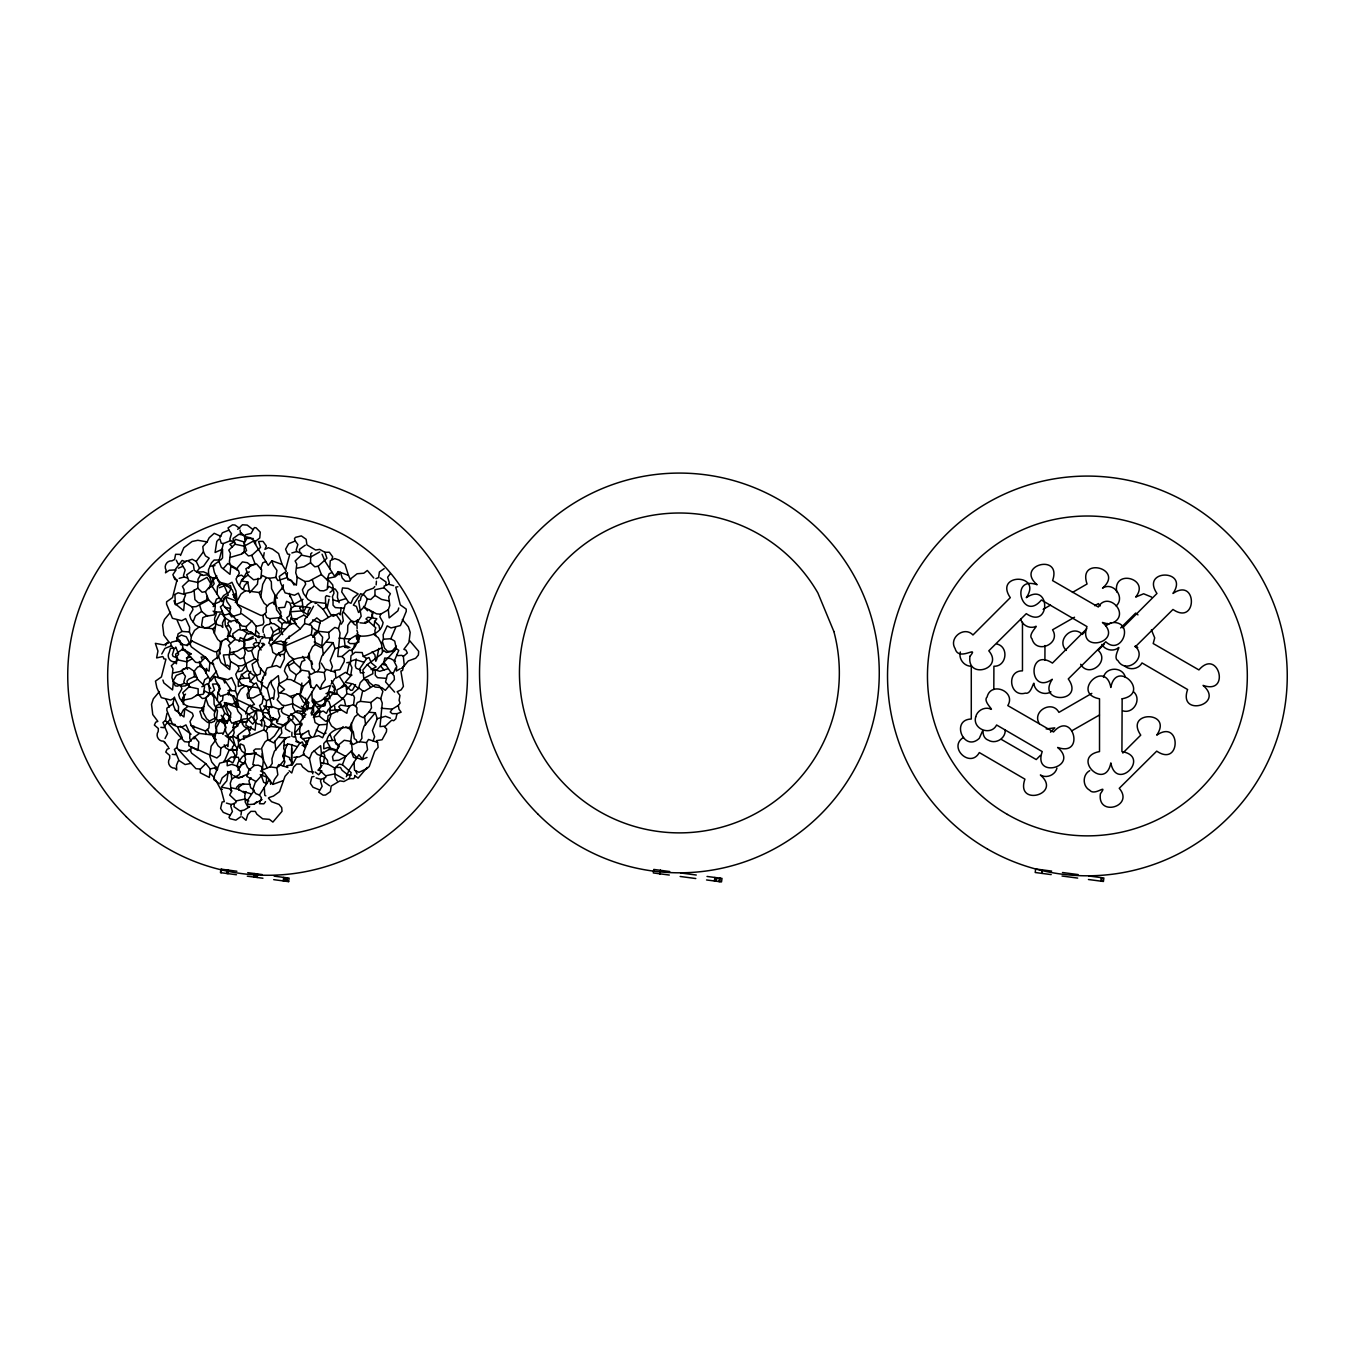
<?xml version="1.0" encoding="UTF-8"?>
<svg xmlns="http://www.w3.org/2000/svg" width="1355" height="1355" viewBox="0 0 1355 1355"><rect width="100%" height="100%" fill="white"/><g stroke="black" fill="none" stroke-linecap="round" stroke-linejoin="round"><path stroke-width="1.5" d="M993.808 689.458L993.909 666.237C1006.63 666.796 1009.272 646.741 996.823 643.998M1044.908 660.308L1044.976 645.522M291.782 744.488L291.613 764.999L286.752 765.761L287.836 767.489L278.808 764.593L276.776 767.794L277.843 774.772L274.286 779.718L272.812 784.41L269.12 779.819L259.432 795.046L261.447 797.79L259.466 803.718L263.903 803.82L265.495 801.635M291.85 736.29L291.901 732.191M219.781 783.884L222.203 777.872L230.909 770.826L231.739 778.99L230.282 783.258L231.332 791.879L229.689 795.046L235.973 800.957L235.956 802.634L231.383 804.497L226.387 803.075M255.943 781.496L246.813 776.449L248.88 770.063L254.503 765.406L258.195 765.185L261.515 766.574L262.921 774.078L255.214 782.597L252.724 789.813L255.909 793.691L259.432 795.046M283.466 705.735L283.432 707.412L278.859 709.292L271.779 706.395L267.257 688.662L269.679 682.649L278.385 675.603L279.215 683.767L277.758 688.035L278.808 696.656L277.165 699.824L282.026 705.057L285.312 705.65L292.595 703.753L301.809 708.902L316.596 684.597L320.288 689.187L330.501 685.478L326.995 696.402L320.949 700.84L316.748 702.246L312.277 700.129L311.752 692.219M294.289 681.243L296.355 674.841L301.979 670.183L308.991 671.352L310.058 680.108L303.418 686.291L300.2 694.59L308.923 702.568L306.941 708.496L301.64 711.443L297.66 710.782L288.954 715.965L283.229 713.475L281.45 711.46L281.823 708.326M312.768 773.773L309.499 758.766L311.921 752.736L320.627 745.69L321.457 753.871L320 758.123L321.05 766.744L319.407 769.928L325.691 775.822L325.674 777.516L321.101 779.379L316.105 777.956M336.531 751.331L338.598 744.945L344.221 740.27L351.233 741.456L352.3 750.196L345.661 756.378L342.442 764.694L351.165 772.655L349.184 778.6L343.882 781.53L339.902 780.87L331.196 786.052L330.383 791.659L325.59 795.012L323.117 795.165L318.713 792.184L322.134 786.374L320.457 780.954L321.101 779.379M398.793 607.972L397.862 610.868L389.156 617.914L388.326 609.75L389.783 605.482L388.733 596.861L390.375 593.693L384.092 587.782L384.109 586.105L388.682 584.242L393.678 585.665M301.877 683.022L299.912 695.708L303.215 701.839L306.01 704.126L308.381 702.669M188.955 742.117L188.87 745.758L197.949 750.467L198.812 741.981L194.409 736.629L188.955 742.117L184.534 741.659L165.462 720.504L166.987 713.187M205.503 657.294L200.066 662.798L199.964 666.44L209.043 671.148L209.906 662.646L205.503 657.294L191.343 646.86L189.463 642.964L186.397 645.234L180.266 643.947M205.808 763.627L200.354 769.115L200.269 772.757L209.347 777.465L210.211 768.979L205.808 763.627L191.648 753.177L189.768 749.298L186.702 751.551L178.538 749.857L176.861 747.503L178.386 740.186L182.281 737.781L177.488 726.687L172.712 724.637L166.868 710.443L166.902 708.14L172.83 703.906L174.49 697.08M251.844 620.996L246.39 626.501L246.305 630.143L255.384 634.851L256.247 626.349L251.844 620.996L241.851 613.832M246.102 721.809L246.017 725.45L255.096 730.159L255.96 721.673L251.556 716.321L246.102 721.809L241.681 721.351M294.543 733.529L295.407 725.027L291.003 719.691L285.549 725.179L285.448 728.821L289.987 731.649M285.024 641.66L286.074 649.773L284.144 654.313L276.708 654.804L272.812 652.382L271.288 645.065L272.965 642.727L281.129 641.017L284.194 643.286L286.074 639.391L300.234 628.94L304.638 623.605L304.79 619.116L308.991 614.526L313.53 606.176M346.88 693.692L346.016 685.19L336.938 689.915L337.022 693.54L342.476 699.045L346.88 693.692L353.503 695.318L354.485 697.673L353.519 704.685L356.975 707.683L356.738 712.595L359.854 716.05L363.394 717.744L368.865 712.239L371.507 707.954L370.914 702.483L377.096 697.503L380.687 698.774L382.262 703.059L379.993 726.653L385.582 726.009L391.798 720.132L393.678 720.741L395.829 718.794L396.981 713.679L401.131 712.188L398.997 709.258L398.336 705.43L400.064 703.11L399.098 700.264L399.962 695.454L397.167 691.694L401.131 689.847L403.417 686.375L400.894 671.098L402.571 670.454L403.367 666.897L408.262 660.952L415.68 658.259L418.373 655.024L418.678 651.332L409.566 640.559M162.905 680.024L163.836 682.92L172.559 689.966L173.389 681.802L171.933 677.534L172.983 668.93L171.34 665.745L177.624 659.834L186.753 661.816L192.291 658.733M183.332 704.532L184.382 695.911L182.739 692.744L189.023 686.833L198.169 688.814L198.118 694.488L202.386 698.553L205.774 697.977L214.497 690.017L212.515 684.072L216.952 683.987L220.34 688.645L217.85 692.456L217.325 700.349M235.059 544.219L235.042 542.542L230.469 540.662L223.389 543.558L218.866 561.292L221.288 567.305L229.994 574.351L230.824 566.187L229.368 561.918L230.418 553.297L228.775 550.13L235.059 544.219L244.188 546.184L253.419 541.052L268.205 565.357L271.898 560.767L282.111 564.476L286.362 571.387M221.847 641.593L218.578 656.599L221 662.612L229.706 669.658L230.536 661.494L229.08 657.226L230.13 648.605L228.487 645.437L234.771 639.526L243.917 641.508L253.131 636.376M303.435 612.883L302.351 601.942L298.337 593.151L294.492 595.252L285.109 592.88L280.671 582.989L279.299 576.4L285.228 572.149L287.65 578.179L296.355 585.225L297.185 577.061L295.729 572.792L296.779 564.171L295.136 561.004L301.437 555.093L310.566 557.057L319.78 551.925M258.161 578.246L257.399 584.208L249.676 592.711L247.796 581.989L241.986 581.092L246.153 573.097L249.337 571.895M289.174 638.324L289.259 636.054M196.153 695.386L203.165 694.217L204.978 691.118L208.822 693.167L208.331 695.555L206.214 697.131L203.809 706.48L201.641 708.123L187.955 706.395L183.45 709.732L180.249 715.813L178.318 711.256L178.555 706.683L174.541 697.91L170.679 700.01L161.296 697.639L156.858 687.747L155.486 681.142L161.431 676.907L165.937 659.174L163.786 658.801L163.362 657.124M190.293 644.59L191.343 636.477L189.412 631.938L189.649 627.365L185.635 618.574L181.773 620.675L172.407 618.303L166.563 604.127L166.597 601.823L172.525 597.589L177.048 579.855L174.88 579.466L172.864 574.655L176.048 569.981M276.793 606.532L272.762 602.314L269.222 603.991L266.105 607.463L266.342 612.375L262.887 615.373L260.77 615.356L237.413 604.33L235.99 591.068L231.976 582.277L228.114 584.378L218.731 582.006L214.293 572.115L212.921 565.526L218.866 561.292M249.896 715.118L237.396 705.87L236.346 703.601L237.396 695.505L235.465 690.948L235.702 686.375L231.688 677.602L227.826 679.685L218.46 677.331L212.616 663.137L212.65 660.834L218.578 656.599M276.776 654.516L283.314 650.552L283.517 641.643M284.652 650.163L284.652 644.828L286.904 642.372M284.177 757.987L285.295 752.042L283.703 748.587L284.364 740.152L286.616 737.679L289.919 736.781M391.409 672.656L394.119 675.891L394.407 679.6L385.311 690.356L381.805 687.612L375.081 687.07L369.221 682.446L367.713 679.634L363.259 679.6L360.227 682.734L358.431 688.543L353.13 683.97L345.169 682.378L350.64 676.01L351.944 667.609L350.352 664.153L351.013 655.701L355.061 652.28L362.208 652.551L363.106 656.091L366.646 658.479L368.967 657.514L371.355 662.883L376.165 666.88L371.118 669.641M264.936 725.416L268.121 727.398L271.728 724.519L269.425 714M203.809 706.48L203.318 712.645L206.621 718.794L209.415 721.063L215.326 717.93L216.444 719.607L217.511 710.765L214.124 704.244L213.887 697.418L211.566 693.946L208.822 693.167M230.452 642.829L226.437 638.612L220.509 641.745L217.715 639.458L214.412 633.327L216.377 620.641L219.917 613.849L225.489 614.865L229.52 613.68L231.553 616.881L240.58 613.967L241.156 608.954L237.769 605.177L232.264 589.848L226.217 585.411L222.017 584.005L217.545 586.122L217.02 594.032M222.982 720.945L225.286 724.417L225.54 731.243L228.91 737.764L227.86 746.605L226.742 744.928L220.814 748.062L218.02 745.792L214.717 739.644L216.681 726.974L220.221 720.166L225.794 721.199L229.825 719.996L231.857 723.197L240.885 720.301L241.444 715.271L238.074 711.494L232.569 696.165L227.792 692.541M266.85 605.448L264.056 603.161L260.753 597.03L262.718 584.344L266.257 577.552L262.413 575.502L260.6 578.602L253.588 579.771L247.965 575.096L245.899 568.71L255.028 563.663L256.586 563.985L261.667 569.845L260.99 577.145M271.288 680.379L271.288 683.936L274.659 690.457L273.608 699.299L272.49 697.622L266.562 700.755L263.768 698.486L260.465 692.337L262.379 683.648M341.104 607.785L340.257 614.848L339.14 613.171L333.228 616.322L330.417 614.035L327.131 607.904L329.028 599.215M255.045 753.143L252.826 764.576L254.503 765.219M266.139 783.969L266.749 776.296L264.462 772.807L260.499 770.978M323.422 763.813L324.726 755.413L323.134 751.957M376.148 584.937L376.436 581.227M378.841 648.384L376.639 659.817M326.403 604.262L325.928 607.125L323.151 609.344L317.781 604.703M176.556 641.169L178.081 633.869L181.977 631.447L189.412 631.938M246.39 626.501L241.969 626.027L222.898 604.872L224.422 597.572L228.301 595.15L223.524 584.056M223.033 695.725L222.61 700.196L220.103 702.161L224.71 713.17L230.875 717.235M183.518 599.638L184.483 602.484L183.653 610.648L174.947 603.602L174.016 600.688M287.379 722.638L281.196 727.618L281.806 733.072L273.693 742.862L267.765 739.728L267.274 732.801L263.818 729.803L238.345 740.846L238.599 744.979L241.817 751.077L246.305 754.413L256.18 752.719M388.326 609.75L380.687 614.171L379.823 616.779L383.109 622.521C381.314 633.513 369.678 636.731 360.057 636.071L357.906 634.428L358.889 642.101L354.739 643.574L353.587 648.689L351.436 650.654L349.573 650.044L341.968 656.498L337.768 656.565L340.037 632.971L338.445 628.686L334.854 627.416L328.672 632.395L329.282 637.866L321.169 647.639L315.241 644.506L314.75 637.578L311.294 634.58L285.82 645.624M1005.207 730.108C1005.63 738.475 995.637 744.505 988.439 740.237C978.683 736.68 986.796 721.69 979.275 738.34C963.947 752.77 950.228 719.64 971.281 719.031L971.281 666.237C964.116 666.355 958.358 658.886 960.339 651.992M165.479 645.742L166.834 642.88L168.952 642.05L163.887 635.258L162.617 625.062L164.463 619.455L170.493 612.24M228.402 695.03L230.045 688.272L224.676 680.108L214.463 676.399L210.77 680.972L199.304 661.477M287.48 572.657L286.921 577.67L277.894 580.584L275.861 577.382L276.928 570.387L273.371 565.458L271.898 560.767M227.555 640.271L228.605 631.43L225.235 624.926L224.981 618.083L222.677 614.611M234.347 803.549L233.975 806.682L239.869 810.883L244.137 810.087L249.727 806.75L247.846 806.835L245.272 802.194L244.764 795.758L245.865 791.523M273.879 603.974L274.946 595.133L271.576 588.612L271.322 581.786L269.001 578.314L266.257 577.552M292.815 719.505L293.171 716.507L290.766 713.763M324.861 697.063L325.759 699.993L328.926 701.45L330.535 706.226L329.722 710.494L330.789 715.66L329.214 719.945L325.607 721.216L319.441 716.236L320.034 710.765L313.039 702.669L313.462 699.129M324.065 778.414L323.693 781.547L329.57 785.748M385.718 585.191L386.09 582.057L380.196 577.874M300.2 694.59L296.813 694.014L292.545 698.079L292.748 706.988L295.339 711.612L297.202 711.527M342.442 764.694L339.055 764.118L334.787 768.166L334.99 777.076L337.192 780.802M367.341 598.927L364.851 606.159L358.533 612.494L356.382 606.396L353.367 605.109L360.633 593.693L364.156 595.065L367.341 598.927L370.728 599.503L374.996 595.438L374.945 589.764L384.092 587.782M240.987 815.117L241.478 811.171M288.954 715.965L288.141 721.571L283.347 724.925L277.453 723.451L276.488 722.096L279.892 716.287L278.232 710.867L278.859 709.292M221.153 872.739L221.61 869.233M226.979 873.501L227.437 869.995M227.2 873.535L227.657 870.029M228.114 873.653L228.589 870.147M253.792 877.024L254.249 873.518M255.57 877.261L256.027 873.755M257.145 877.481L257.602 873.975M283.212 880.902L283.669 877.396M284.719 881.106L285.177 877.6M286.074 881.275L286.532 877.769M286.989 881.411L287.463 877.888M288.632 881.614L289.14 878.125L274.15 876.143M659.834 873.806L660.292 870.283M660.054 873.823L660.529 870.317M714.407 880.987L714.864 877.464M716.575 877.701L716.202 881.224L716.795 877.735M718.929 881.58L719.403 878.074M719.861 881.698L720.318 878.192M1041.707 873.365L1042.181 869.842M1041.944 873.382L1042.402 869.876M1100.819 881.14L1101.276 877.634M1101.734 881.258L1101.971 877.718M263.818 729.803L264.767 722.808L263.785 720.454L261.617 719.793M311.294 634.58L312.26 627.585L311.26 625.231L304.638 623.605M305.519 698.096L306.416 707.158L307.924 708.259L312.057 707.988L312.683 709.241M356.246 658.937L355.298 665.932L356.28 668.303L360.701 670.014M367.307 664.577L372.761 670.064L372.845 673.706L363.767 678.415L362.903 669.929L367.307 664.577L381.466 654.126L382.517 651.857L381.466 643.76L378.248 637.68L373.76 634.343M207.163 596.403L206.587 599.977L200.337 602.992L198.287 602.704L194.951 599.655L194.019 590.102M229.52 613.68L230.587 606.684L227.03 601.755L225.557 597.064L221.864 601.654L212.193 586.41L214.192 583.683L212.21 577.755L206.909 574.808L202.928 575.469L194.222 570.286L193.409 564.679L188.616 561.326M229.825 719.996L230.892 713.018L227.335 708.072L225.862 703.38L222.169 707.971L212.481 692.744M205.926 673.367L206.756 668.337M263.361 557.735L264.208 552.705M329.739 568.609L330.264 560.699M250.929 726.416L250.268 730.243L244.171 726.534L242.172 723.672L244.086 722.012L247.304 721.995M262.396 769.674L263.395 759.562L261.667 757.225L262.328 753.414M308.076 706.107L307.416 709.918L301.318 706.226M374.082 625.485L374.725 621.674L376.859 618.727L367.882 617.253L365.969 618.93L375.792 627.822L374.844 630.651L375.691 635.461M357.144 628.568L356.822 622.91M266.003 731.175L267.629 727.635L270.627 726.483L273.049 717.574M313.479 635.969L315.105 632.412L318.103 631.278L320.407 620.742L316.799 617.88L309.092 624.587M355.721 706.057L357.347 702.517L360.345 701.365L362.649 690.847L359.041 687.967L351.335 694.675M305.976 708.462L305.502 711.053L302.046 714.051L296.677 712.442M228.131 772.35L226.827 780.768L221.356 787.12L229.317 788.729L231.976 791.015M238.497 671.69L241.952 670.861L245.916 664.966L243.714 657.565L245.306 653.279L244.239 648.096L245.052 643.828L243.443 639.069L240.275 637.612L239.005 641.593M229.469 750.043L232.586 748.57L232.416 747.045L234.821 744.302L232.62 736.9L234.195 732.598L233.128 727.432L233.941 723.163M240.428 765.152L244.019 763.898L245.611 759.596L244.527 754.43L245.34 750.162L243.748 745.385L240.563 743.929L239.293 747.926M290.563 611.799L291.376 607.531L289.784 602.772L286.599 601.315L284.702 607.294L278.232 607.819L280.892 612.087L280.282 617.558L286.464 622.538L290.055 621.268L291.63 616.982L290.563 611.799L301.606 610.919L307.704 614.611L308.364 610.8L310.498 607.853L301.521 606.379L299.607 608.056L301.606 610.919M356.941 622.673L357.483 619.828M190.598 750.907L191.394 746.961L216.868 757.987L220.323 754.989L220.814 748.062M234.076 758.529L234.855 754.718L232.213 750.433L237.057 750.043M193.071 621.962L195.391 615.915L201.624 611.41L199.558 605.008M181.977 701.297L182.739 697.605L185.533 694.133M193.375 728.296L193.85 726.026M239.412 585.665L241.732 579.618L247.965 575.096M239.124 680.989L241.444 674.926L247.677 670.42L245.611 664.035M265.478 675.247L265.97 672.859M305.773 596.539L308.093 590.492L314.343 585.97L312.26 579.584M314.343 585.97L319.949 590.645L323.659 590.865L326.962 589.476L328.774 586.376L332.636 588.426L332.127 590.814L330.01 592.372M264.056 634.089L265.207 637.934L269.814 637.9L270.441 639.154M306.874 740.508L306.111 743.912L303.96 745.877L302.08 745.267M395.626 668.032L393.238 673.401L390.918 672.436L383.939 662.036L384.735 658.022L390.342 658.513L395.389 661.274M165.039 738.526L167.563 733.478L162.956 722.469L165.462 720.504M350.369 743.827L351.944 732.361L349.658 728.871L345.694 727.025M212.193 586.41L208.653 587.782L205.469 591.644L208.687 599.96L215.326 606.142L214.259 614.899L207.247 616.068L201.624 611.41M214.954 719.776L214.564 721.216L211.245 722.605L207.552 722.384L201.929 717.727L199.863 711.341L203.436 709.647M285.786 569.134L289.75 554.432L287.582 554.043L285.566 549.232L288.717 543.677L295.271 541.001L297.88 544.541L296.203 549.961L296.83 551.536L301.42 553.416L301.437 555.093M222.051 610.8L221.424 612.054L216.817 612.02L215.648 615.848C212.718 620.014 215.936 625.841 220.848 625.553L222.796 627.45L222.474 622.894L224.998 617.846L231.163 621.911M261.21 709.478L260.583 710.731L255.976 710.698L254.808 714.542C251.878 718.692 255.096 724.519 260.008 724.231L261.955 726.128L261.634 721.571L264.157 716.524L270.322 720.589L276.166 719.403L277.843 721.199M288.412 621.674L287.785 622.927L283.669 622.656L282.162 623.774L281.112 631.769L282.738 634.648M287.514 743.861L282.721 755.684M326.64 642.135L333.093 642.66L335.007 648.639L330.197 660.478L332.398 666.643L330.806 670.827M368.865 712.239L375.335 712.764L377.232 718.726L372.439 730.565L374.624 736.73L373.032 740.914M245.712 713.983L247.525 708.157L250.556 705.023M352.334 653.364L352.3 649.011L355.095 646.741L360.057 636.071M218.341 783.021L213.853 779.65L213.819 777.347L219.662 763.17L229.029 760.799L232.891 762.882L236.905 754.108L236.668 749.535L238.599 744.979M267.257 688.662L261.329 684.427L261.295 682.124L267.138 667.947L276.505 665.576L280.366 667.659L284.381 658.886L284.144 654.313M320.288 689.187L321.762 684.495L325.319 679.566L324.252 672.571L326.284 669.37L335.312 672.266L335.888 677.297M309.499 758.766L303.554 754.532L303.537 752.211L309.363 738.035L318.747 735.663L322.609 737.764L326.623 728.99L328.046 715.711L340.715 709.444M397.93 586.749L395.762 587.121L400.284 604.855L406.212 609.089L406.246 611.393L400.403 625.587L391.036 627.941L387.174 625.858L383.16 634.631L383.397 639.204L381.466 643.76M346.321 776.737L349.15 769.928L358.838 754.701L362.53 759.274L364.004 754.6L367.561 749.654L366.494 742.659L368.526 739.457L377.554 742.371L378.113 747.384L374.742 751.178L369.238 766.507L367.002 768.522L358.99 772.333L354.519 770.216L353.994 762.306M224.032 723.18L227.267 722.909L229.164 716.93L224.354 705.108M325.759 699.993L323.862 705.972L317.392 706.497M243.324 589.154L244.476 585.614L247.796 581.989M262.43 679.668L263.361 676.823M208.958 588.764L210.787 583.158L216.834 575.943M279.215 683.767L286.854 679.346L287.717 676.738L284.431 671.013C286.227 660.021 297.863 656.785 307.483 657.446L311.057 661.613L312.04 668.455L314.157 670.014L314.648 672.402L310.803 674.451L309.38 672.791M321.457 753.871L329.079 749.434L329.959 746.842L326.674 741.1C328.452 730.108 340.105 726.89 349.726 727.55L353.282 731.717L354.282 738.543L356.399 740.101L356.89 742.506L353.045 744.539L351.623 742.896M236.566 622.69L237.667 619.608M281.806 589.476L283.449 584.852M231.383 804.497L230.757 806.09L232.416 811.51L228.995 817.319L229.977 818.674L235.872 820.131L240.665 816.794M260.397 639.983L260.312 641.423M307.483 657.446L312.446 646.792L315.241 644.506M349.726 727.55L354.688 716.88L357.483 714.61M220.509 641.745L220.018 648.672L216.563 651.67L214.446 651.653L191.089 640.627M209.415 721.063L208.907 727.991L205.452 730.989L190.716 725.45M266.562 700.755L266.071 707.683L262.616 710.681L260.482 710.664L237.142 699.637M283.314 766.032L284.923 761.849L282.839 756.056L284.55 755.26L289.733 757.716L289.564 759.24L291.969 761.984L291.613 764.999L291.613 748.231M263.581 696.25L262.057 703.567L259.55 705.532L264.157 716.524M193.985 738.949L194.866 736.73L199.354 733.394L213.057 735.121L215.208 733.478M388.682 584.242L389.308 582.65L387.649 577.23L390.24 573.707M288.395 772.519L285.024 776.296L279.52 791.625L273.473 796.062L269.272 797.468M1056.951 768.149C1055.223 775.094 1046.517 778.702 1040.369 775.009C1062.913 794.369 1015.064 807.19 1024.922 779.159L979.309 752.567C970.282 768.946 947.535 747.079 963.557 737.408M1103.495 677.398C1105.9 666.524 1122.956 666.524 1125.361 677.398M285.414 629.228L279.553 628.043L273.388 632.107L268.781 643.1L271.288 645.065M338.445 628.686L340.647 621.284L336.684 615.39L333.228 614.56L322.1 621.166L320.407 620.742M380.687 698.774L382.889 691.372L378.926 685.478L375.471 684.648L364.326 691.253L362.649 690.847M224.439 761.104L229.232 750.009L225.337 747.604L224.236 744.776M271.915 665.898L276.708 654.804M314.157 735.985L318.933 724.891L326.386 724.4M383.397 639.204L390.833 638.73L395.626 627.636M218.612 585.631L220.035 582.328L216.648 577.653L212.21 577.755M255.689 544.32L255.316 541.475L259.77 537.969L260.262 532.142L256.044 527.773L254.384 527.603L251.065 533.463L245.543 534.734L244.476 536.072L245.153 540.967M341.325 687.087L344.39 684.173L350.725 690.339L352.503 690.135L355.535 684.563M331.162 684.004L334.753 678.567M227.521 737.51L233.653 736.239L236.719 738.492L238.599 734.613L247.762 727.754M180.52 555.482L183.874 547.691L192.071 541.492L197.847 540.289L207.112 541.898L209.161 537.799L214.192 533.311L220.831 536.326M257.586 660.952L254.012 657.903L251.522 650.671L254.706 646.809L258.229 645.437L259.313 643.134M343.289 611.783L342.222 613.967L343.289 620.946L341.257 624.147M237.345 570.336L237.43 567.66L242.426 561.902L247.372 562.715L250.319 565.086L255.147 564.493M164.616 726.432L163.989 727.686L160.855 727.33M176.014 753.431L175.388 754.684L172.254 754.329M221.763 706.124L221.136 707.378L216.529 707.327L215.377 711.172C212.447 715.338 215.648 721.148 220.56 720.877L222.508 722.757L222.186 718.201L224.71 713.17M382.517 651.857L383.346 650.248L386.412 652.5L394.576 650.807L396.253 648.452L394.728 641.135L390.833 638.73M373.252 612.291L371.185 618.676L365.562 623.334L359.99 622.809M235.38 593.727L233.636 597.098L237.142 600.282L235.262 602.602M248.659 568.287L250.319 565.086M292.375 764.881L296.711 756.886M178.199 760.968L176.438 765.507L176.76 770.08L174.812 768.183C169.9 768.454 166.699 762.645 169.629 758.478L169.765 755.514L165.767 752.059L167.122 749.196L169.256 748.383M300.099 671.657L300.81 668.523L294.171 662.341L292.341 658.666M258.653 688.306L256.264 682.954L253.944 683.902L246.983 694.319L247.762 698.316L253.368 697.825L261.769 693.218M237.819 770.25L242.85 763.221L245.17 762.272L247.559 767.624L250.76 770.301M251.031 777.719L248.897 780.751L250.709 787.848L254.249 790.219L247.288 800.636L248.067 804.65L253.673 804.159L262.074 799.552M293.036 753.329L299.997 742.913L302.317 741.964L304.706 747.316M366.646 658.479L359.685 668.879L360.464 672.893L364.207 672.571M343.137 726.619L334.092 736.815L335.888 743.895L339.428 746.283L332.466 756.7L333.245 760.714L338.869 760.206L345.593 756.53M191.343 636.477L194.561 630.397L199.049 627.06L212.752 628.788L214.903 627.145M255.028 563.663L251.81 555.347L260.533 547.386L258.551 541.441L262.972 541.356L266.376 546.031L264.936 549.334L268.358 547.708L272.558 549.114L278.605 553.551L282.111 564.476M237.684 600.18L240.902 594.1L245.391 590.763L259.093 592.491L261.244 590.848M237.396 695.505L240.614 689.424L245.103 686.07L258.805 687.815L260.465 692.337M327.351 588.019L328.029 580.719L321.389 574.537L318.171 566.221L326.894 558.26L324.912 552.315L319.628 549.385L315.63 550.045L306.924 544.862L306.128 539.256L301.335 535.903L295.441 537.376L294.458 538.731L295.271 541.001M304.045 611.054L307.263 604.974L311.769 601.637L325.454 603.365L327.131 607.904M240.885 720.301L239.801 722.029L241.664 722.334M214.276 605.228L216.427 599.113L219.442 597.843M260.617 568.931L262.768 562.816L265.783 561.546M203.555 692.778L204.571 686.714L203.182 684.546L204.656 679.702L208.348 677.161M326.978 579.805L329.146 573.69L332.161 572.42M299.777 667.609L301.928 661.494L304.943 660.224L302.521 656.413M311.413 714.983L313.699 711.494L313.242 705.735M314.648 672.402L317.409 671.64L319.712 668.167L319.424 663.527L321.829 656.125L333.093 642.66M261.905 768.014L263.327 769.674L269.933 766.845L272.236 763.373L271.949 758.749L274.354 751.331L285.617 737.882L279.164 737.357M356.89 742.506L359.634 741.727L361.954 738.255L361.666 733.631L364.055 726.212L375.335 712.764M358.431 640.729L356.755 639.154L356.094 635.343L349.996 639.035L347.998 641.897L349.912 643.574L354.739 643.574M398.336 705.43L392.239 709.139L390.24 712.002L392.154 713.662L396.981 713.679M250.726 671.403L248.592 674.434L250.404 681.514L253.944 683.902M318.933 724.891L315.054 722.486L313.53 715.169L332.602 694.014L337.022 693.54M355.213 776.5L353.604 778.685L349.184 778.6M1050.515 732.174L1054.766 727.838L1046.179 728.956M212.024 583.446L208.568 574.046L203.419 571.81L196.543 572.081L199.524 568.135L196.221 561.444L203.436 551.756L202.81 546.59L207.112 541.898M1116.164 605.939C1125.582 597.335 1113.251 581.278 1102.513 588.138C1125.073 568.778 1077.208 555.957 1087.066 583.988L1072.432 592.44M1107.56 623.419L1105.765 625.773L1110.829 622.843M350.471 579.754L348.489 575.35L338.259 571.641L334.583 576.231L324.895 560.987L322.05 554.178M367.205 767.404L358.093 778.16L354.587 775.416M374.793 586.546L373.438 588.155L366.019 590.848L361.124 596.81L360.328 600.35L358.652 600.993L361.175 616.271L358.889 619.76L354.925 621.606L352.368 622.013L343.323 611.816L345.135 604.737L348.675 602.348L350.996 603.297L353.384 597.945L358.194 593.947L348.1 588.426L342.493 587.935L341.714 591.932L348.675 602.348M159.399 691.575L153.352 698.79L151.523 704.397L152.776 714.593L157.858 721.385L155.723 722.198L154.368 725.061L158.349 728.516L158.213 731.48C155.283 735.646 158.501 741.473 163.413 741.185L165.361 743.082M164.768 725.789L170.798 718.573M283.195 586.817L277.165 594.032L275.319 599.638L276.589 609.835L281.671 616.627L279.536 617.457L278.182 620.319L282.162 623.774M216.546 671.267L210.516 678.482L208.67 684.089L209.94 694.285M249.947 681.853L255.993 674.638L253.453 670.793L252.081 664.204L258.026 659.97M214.649 613.459L216.072 611.799M235.194 704.617L237.938 701.433M278.503 766.811L283.991 760.46M322.05 765.406L317.951 770.182L321.931 770.978M321.237 771.791L318.645 774.789L315.139 772.045M161.77 653.991L164.92 648.418L171.475 645.759L174.067 649.282L172.39 654.702L173.034 656.294L177.607 658.157L177.624 659.834M223.406 568.439L227.911 563.46L236.837 568.829M218.883 539.171L216.817 541.441L215.072 552.501L222.559 549.131L222.542 557.955L220.73 560.005L214.124 560.038L211.465 562.867L208.484 569.744L208.568 574.046M347.032 689.204L351.233 684.614M272.965 642.727L290.36 623.927L294.797 623.452L300.234 628.94M226.861 736.443L242.884 719.132L247.304 718.675L252.758 724.163L257.162 718.811L256.298 710.325L247.22 715.034L247.304 718.675M394.576 650.807L377.181 669.607L372.761 670.064M262.751 718.624L265.004 716.253M302.639 710.071L303.723 708.953M236.414 787.492L239.462 784.359L243.917 784.393M334.024 769.505L336.057 767.404L340.495 767.455L342.019 770.25L347.879 774.891L351.233 775.145M312.768 637.375L318.205 631.87L322.625 637.223L321.745 645.725L314.191 641.948M1086.778 628.754L1052.428 663.103C1027.429 646.504 1028.462 695.793 1052.276 679.262C1035.982 704.126 1085.524 703.143 1068.265 678.94L1105.765 641.762C1121.076 656.21 1134.796 623.08 1113.759 622.453L1108.102 623.961L1102.445 622.453C1124.989 641.813 1077.14 654.634 1086.998 626.586L1041.385 599.994C1022.229 623.046 1008.831 574.927 1037.134 584.733C1014.573 565.374 1062.439 552.552 1052.581 580.601L1098.312 607.006C1107.645 590.797 1129.968 613.121 1113.759 622.453M1085.287 631.43L1082.306 634.428C1072.415 623.757 1055.647 640.525 1066.317 650.417M1122.634 627.805L1156.967 593.473C1140.199 568.931 1189.741 568.931 1172.973 593.473C1197.515 576.688 1197.515 626.23 1172.973 609.462L1135.49 646.64C1147.668 657.819 1126.174 674.993 1117.96 660.647C1111.879 657.632 1122.634 643.422 1117.299 648.588C1112.082 651.653 1104.833 649.723 1101.852 644.455M1122.821 753.058L1140.741 735.138C1123.956 710.596 1173.498 710.596 1156.73 735.138C1181.272 718.353 1181.272 767.895 1156.73 751.127L1119.247 788.305C1134.796 806.445 1096.957 817.404 1100.412 793.742C1108.339 782.597 1095.026 796.588 1089.742 790.253C1082.374 786.29 1082.374 774.62 1089.742 770.656M254.334 804.108L256.603 801.855M1104.139 644.319L1098.143 650.265C1110.321 661.443 1088.844 678.618 1080.629 664.272M1120.636 627.958L1135.642 613.087L1137.98 614.882M213.158 606.583L215.293 605.753L213.684 603.432M271.186 622.504L269.255 624.401C265.19 624.232 261.718 628.313 263.293 632.395M187.075 645.742L192.308 640.644M237.684 529.314L242.46 524.775L247.237 525.113L252.826 529.449M357.754 640.356L358.618 639.543L357.043 633.615M243.985 775.568L242.257 777.194L236.668 777.651M262.023 647.097L264.157 644.15L262.921 643.202M202.471 574.706L200.608 574.639L198.016 579.263L197.813 588.172L191.292 592.135L183.924 593.693L184.077 589.594L182.434 586.427L188.735 580.516L197.864 582.481L207.078 577.349L211.6 584.987M253.25 538.511L246.932 538.341L244.357 542.965L244.154 551.875L241.851 554.009L230.265 557.396M175.998 657.26L175.625 654.126L181.502 649.926L185.787 650.705L191.377 654.042L189.497 653.957L186.922 658.598L186.719 667.49L180.181 671.453L172.83 673.012M311.955 552.772L310.735 553.839L310.532 562.748L303.994 566.695L296.626 568.27M250.844 631.769L252.962 633.818L246.644 633.649L244.069 638.29L243.866 647.182L237.345 651.145L229.977 652.704M198.118 694.488L191.597 698.452L184.229 700.01M302.097 724.637L294.645 733.445L296.457 740.541L299.997 742.913M270.153 645.793L274.218 642.897L283.347 644.878M384.193 568.609L379.4 571.946L378.587 577.569L375.928 578.653M401.571 668.354L404.264 665.525L403.35 656.464L401.859 655.363L397.726 655.634L397.1 654.38M208.687 599.96L196.221 606.6L192.122 606.904L184.483 602.484M321.389 574.537L308.94 581.176L304.824 581.481L297.185 577.061M203.182 684.546L197.593 679.295L185.127 685.918L181.011 686.223L173.389 681.802M254.74 658.987L242.274 665.61L238.158 665.915L230.536 661.494M294.171 662.341L288.632 665.695M267.765 739.728L264.97 742.015L261.667 748.146L263.632 760.816L267.172 767.624M396.422 646.166L391.985 651.281L387.53 651.315L384.498 648.181L382.686 642.372M313.361 717.456L317.798 712.34L320.762 712.324M222.898 604.872L220.391 606.854L224.998 617.846M176.861 747.503L174.355 749.467L178.962 760.477L185.127 764.542L190.987 763.339M231.739 778.99L239.378 774.569L240.242 771.96L236.956 766.219L238.09 762.509L242.545 756.496L246.305 754.413M1040.369 755.413L1036.236 759.562L1001.481 739.491M241.63 553.534L246.559 550.723L243.714 541.831L235.448 539.324L233.517 542.339L229.893 544.253L232.416 547.047M245.136 539.121L247.66 537.224L250.285 537.749L255.316 541.475M342.476 699.045L328.317 709.478L326.436 713.374L323.354 711.104L315.207 712.815M390.918 672.436L387.361 674.824L385.565 681.904L394.61 692.1M261.481 638.866L264.191 637.053M216.715 732.276L218.206 733.377L222.339 733.106L222.965 734.359L225.912 727.313L223.389 722.283L223.711 717.727L221.763 719.624C216.851 719.336 213.65 725.145 216.58 729.312L216.715 732.276L212.718 735.731L214.073 738.594L216.207 739.407L211.143 746.199L209.873 756.395L211.719 762.001L217.749 769.217M403.35 656.464L407.347 653.008L405.992 650.146L403.858 649.333L408.922 642.541L410.192 632.345L408.346 626.738L402.316 619.523M201.082 665.745L197.559 667.117L194.375 670.979L197.593 679.295M336.023 678.178L345.457 672.368L350.742 675.654L351.978 675.078M302.114 606.515L294.679 606.024L290.8 608.446L289.276 615.746L286.769 617.728L289.902 625.197M219.747 704.16L216.732 705.447L214.581 711.544L208.263 705.21L205.774 697.977M1043.164 609.344L1050.481 605.109M1091.825 693.37L1058.916 712.374C1052.124 699.519 1031.578 711.375 1039.319 723.689M1074.549 617.219L1052.547 629.787C1061.405 643.744 1036.219 654.77 1031.985 638.781C1026.904 634.309 1040.962 623.351 1034.475 626.975C1028.631 628.585 1022.144 624.841 1020.62 618.981M1094.705 605.685L1098.38 603.585L1100.175 605.939M1071.941 730.735L1099.447 715.017M219.29 587.782L225.709 585.225L228.131 586.275L230.452 585.512L231.146 588.273L229.3 592.016L223.507 595.641L219.544 601.823L213.006 604.635M201.844 686.765L207.383 683.682L210.719 688.476M248.998 773.468L238.802 778.024L233.687 775.636M304.469 754.091L299.421 756.852L293.815 757.343M235.77 621.403L237.023 620.726M190.682 657.023L186.363 658.039M381.72 647.893L363.259 656.531M192.613 570.591L186.719 574.791L188.735 580.516M305.315 545.167L299.421 549.368L299.794 552.501M199.524 568.135L203.606 566.051L209.195 558.175L205.452 555.889L203.436 551.756M348.15 706.277L353.519 704.685M186.143 561.173L181.756 564.154L185.161 569.964L183.501 575.384L184.128 576.959L187.092 577.924M179.148 578.382L184.128 576.959M291.85 552.959L296.83 551.536M280.282 617.558L269.713 618.676L266.715 617.541L265.089 613.984M233.771 652.195L232.823 654.38L223.372 654.973L225.675 665.508L227.369 665.085L229.52 666.796M263.598 645.149L264.648 644.641M237.481 707.191L238.582 706.683L238.361 703.923L234.025 695.911L230.265 695.335M280.045 692.778L284.55 689.441L278.554 684.343M334.075 690.254L335.176 689.729L334.956 686.968L331.484 680.566M319.441 716.236L313.937 717.1M269.103 740.575L274.472 735.917L279.435 728.329L273.405 724.112L271.728 724.519M216.834 767.353L210.211 768.979M326.064 733.089L323.997 734.088L316.291 730.023M237.311 576.4L241.461 575.13L244.069 577.095M335.007 648.639L343.289 646.216L348.201 648.113M377.232 718.726L385.514 716.304L390.443 718.218M1050.938 691.863C1044.874 695.691 1036.084 692.253 1034.221 685.325C1033.967 677.263 1031.866 695.166 1025.396 693.116C1009.526 697.757 1005.935 670.488 1022.466 670.861L1022.466 622.301M230.469 540.662L229.842 539.087L231.502 533.667L228.91 530.127L222.356 532.803L219.883 537.579M178.352 568.219L182.569 566.441M225.811 626.637L228.622 625.451L231.214 628.974L229.554 634.394L230.181 635.986L234.754 637.849L234.771 639.526M184.432 683.293L183.806 681.701L185.466 676.28L182.874 672.758L176.319 675.417L173.169 680.972L175.185 685.799L177.353 686.172L184.432 683.293L189.006 685.156L189.023 686.833M303.774 615.102L294.696 619.811L294.797 623.452M272.812 784.41L283.026 780.683M362.53 759.274L367.019 757.479M169.629 642.49L163.582 644.895L155.351 643.337L157.942 651.027L156.621 657.92L162.566 656.565M253.47 638.12L248.558 640.034L243.443 639.069M243.714 657.565L240.123 658.835L233.941 653.855M232.62 736.9L229.012 738.153L225.167 735.579M215.665 622.741L208.975 627.196L204.47 627.975L201.573 625.485L202.81 617.66L207.84 615.441M209.974 566.305L214.92 565.628M303.046 599.3L294.882 603.737L291.477 603.094M229.469 693.303L220.459 696.216L218.426 692.998L219.493 686.02L215.936 681.074L214.463 676.399M351.013 661.037L355.484 659.614L363.563 662.121M284.364 745.487L288.835 744.064L296.897 746.571M345.593 598.707L337.514 601.213L333.042 599.791L332.382 596.674L333.974 593.219L332.669 584.818L327.199 578.449L335.142 576.857L340.444 572.267L342.256 578.094L345.288 581.227L349.742 581.176L351.25 578.382L357.11 573.758L363.818 573.216L367.324 570.472L373.794 577.992M290.038 696.419L298.1 693.912M387.818 668.794L379.739 671.301L375.267 669.878L375.284 675.213L377.537 677.686L386.463 678.364M325.996 693.574L330.027 692.32L334.499 693.743L334.499 688.408L332.246 685.935M260.414 720.691L262.582 720.047L263.564 717.676L262.616 710.681M302.013 723.401L295.407 725.027M236.668 749.535L230.858 750.196M228.758 761.053L223.677 761.307M295.17 734.207L300.946 734.02M244.239 648.096L255.265 647.216L253.266 644.353L255.18 642.677L260.008 642.66M233.128 727.432L236.82 726.602M329.722 710.494L340.766 709.597L346.863 713.289L347.524 709.478L349.658 706.531L340.664 705.074L338.767 706.734L340.766 709.597M244.527 754.43L255.57 753.532L261.667 757.225M224.896 639.255L226.319 638.967M400.25 668.743L396.354 671.013L396.676 666.457L394.153 661.426L398.76 650.417L396.253 648.452M248.812 538.409L243.222 535.09L238.937 534.293L233.06 538.494L233.433 541.627M248.524 633.734L242.935 630.397L238.666 629.618L232.772 633.801L233.145 636.935M197.186 677.703L194.527 676.619L188.802 679.109L187.024 681.108L187.397 684.258M271.779 706.395L269.611 706.785L268.07 713.187L270.746 717.151L277.301 719.81M314.004 776.483L311.853 776.872L310.312 783.275L312.988 787.238L319.543 789.914M318.103 631.278L328.672 632.395M346.778 662.714L349.438 662.256L347.134 672.774M360.345 701.365L370.914 702.483M270.627 726.483L281.196 727.618M251.81 555.347L248.422 555.94L244.154 551.875M318.171 566.221L314.783 566.813L310.532 562.748M205.469 591.644L202.081 592.237L197.813 588.172M251.522 650.671L248.134 651.247L243.866 647.182M364.817 622.267L367.984 621.793M227.301 636.393L230.181 635.986M315.038 603.398L316.816 603.178M228.03 690.474L235.465 690.948M317.409 671.64L324.252 672.571M359.634 741.727L366.494 742.659M269.933 766.845L276.776 767.794M179.538 563.849L178.132 563.934L176.302 560.225M325.691 775.822L334.821 773.857L344.051 778.99M235.973 800.957L245.12 798.976L248.795 801.025M344.238 608.276L335.295 607.582L333.042 605.126L333.042 599.791M324.912 552.315L329.35 552.23L332.737 556.905L331.314 560.208L334.736 558.582L338.936 559.988L344.983 564.408L348.489 575.35M262.701 636.664L258.263 636.765L254.723 634.801M275.861 577.382L269.001 578.314M260.312 748.993L255.485 749.01L253.571 750.67L255.57 753.532M243.036 629.685L247.237 629.753M332.72 692.134L328.52 692.066L329.926 698.875M306.941 708.496L311.379 708.597L314.767 703.923L313.344 700.62M249.506 677.974L240.563 678.669L238.311 681.125L238.311 686.46L242.782 685.037L250.861 687.544M256.247 626.349L262.87 624.723L263.852 622.368L262.887 615.373M209.906 662.646L212.108 662.731M293.002 736.883L295.542 736.985M334.99 740.355L326.064 741.049L323.811 743.505L323.794 748.841L328.266 747.418L336.345 749.925M249.794 784.308L242.647 784.02L238.615 787.458L238.768 790.185M271.644 623.571L274.117 623.723L278.91 627.06L279.723 632.666L273.981 635.156L272.203 637.172L272.592 640.305L269.611 639.34M177.488 726.687L182.078 726.991L185.94 724.908L189.954 733.682L189.717 738.255L191.004 741.287M380.687 614.171L376.588 613.866L364.122 607.243M286.854 679.346L290.952 679.651L303.418 686.291M329.079 749.434L333.195 749.755L345.661 756.378M262.379 712.493L269.086 713.035M313.462 771.927L308.432 771.52L302.572 766.879L301.064 764.085L296.61 764.051L293.578 767.184L291.765 772.994L289.123 770.707M200.066 662.798L195.628 662.324L182.383 648.029M281.129 724.722L285.549 725.179M200.354 769.115L195.933 768.658L178.538 749.857M386.446 665.322L382.127 664.289M233.619 723.435L237.938 724.451M222.389 789.389L220.611 789.186L215.564 779.904M1122.821 710.85C1133.424 714.204 1141.96 699.434 1133.745 691.914M1051.649 871.096L1035.66 868.995L1035.203 872.501L1051.192 874.602M1062.489 872.518L1078.14 874.585M1088.895 876.008L1103.885 877.972L1103.427 881.478L1088.438 879.514M1062.032 876.024L1077.682 878.091M669.777 871.536L653.788 869.436L653.313 872.942L669.302 875.042M680.616 872.959L696.267 875.025M707.022 876.448L722.012 878.413L721.504 881.919L706.548 879.954M680.159 876.465L695.793 878.531M236.905 871.248L220.916 869.131L220.459 872.637L236.447 874.754M247.745 872.671L262.26 874.585M247.288 876.177L262.938 878.243M273.693 879.649L288.683 881.631M349.996 639.035L338.97 638.154M392.239 709.139L381.195 708.242M287.7 579.703L291.461 580.296L294.069 585.089M214.937 734.766L209.263 733.157L207.654 729.617M223.389 543.558L221.221 543.169L219.917 538.934M182.078 649.147L185.212 649.706M297.05 619.387L290.935 618.1L296.474 624.096M224.574 607.226L230.689 608.514M271.881 707.615L263.717 705.921L269.255 711.9M167.139 722.859L175.286 724.552M388.885 600.959L381.517 599.401L374.996 595.438M278.656 692.557L286.024 694.116L292.545 698.079M320.898 762.645L328.249 764.22L334.787 768.166M231.18 787.78L238.548 789.338L245.069 793.302M180.046 554.398L175.591 554.297L174.592 559.48L171.966 560.835C166.885 560.377 163.464 566.068 166.157 570.184L165.496 572.826L169.273 570.252L174.914 569.93L182.129 560.445L185.093 561.614L192.19 559.276L196.221 561.444M332.636 588.426L335.379 589.188L337.683 592.66L337.395 597.301L339.123 602.67M329.892 596.674L326.436 595.675L325.454 596.962L325.573 602.806M232.654 594.726L235.753 595.641M175.218 710.342L178.318 711.256M239.75 766.879L231.671 764.372L227.2 765.795L227.217 760.46L231.248 757.022L238.395 757.31L239.293 760.849L242.85 763.221M243.087 791.371L251.149 793.878M235.77 600.773L225.557 597.064M236.075 707.107L225.862 703.38M210.923 663.34L213.717 664.272M300.725 743.336L295.796 741.439M362.344 759.799L356.788 757.784L351.894 751.822M260.194 774.721L267.596 777.414L270.306 780.632L270.61 784.342M1134.796 646.487L1137.743 647.673L1135.388 645.878M312.582 619.913L320.322 623.046M229.825 815.033L223.27 812.373L220.594 808.41L222.135 801.991L224.303 801.618L220.899 788.813M262.684 682.734L257.89 680.684L255.993 674.638M349.929 647.555L346.372 645.878L345.254 647.555L344.204 638.713L347.574 632.192L347.829 625.366L350.132 621.894L352.893 621.115L353.384 623.503L355.501 625.078M265.851 795.842L264.801 795.334L264.276 787.441M374.471 621.217L378.977 625.553L379.739 629.245M303.791 615.204L307.314 617.084M326.403 698.655L327.656 699.332M314.394 702.347L319.441 705.108L325.048 705.599L325.827 701.585L323.896 698.198M311.769 601.637L308.008 599.554L303.537 593.524L302.402 589.815L305.688 584.09L304.824 581.481M245.391 590.763L241.63 588.68L237.176 582.65L236.041 578.941L239.327 573.216L238.446 570.607L230.824 566.187M199.049 627.06L195.306 624.977L190.835 618.947L189.7 615.238L192.986 609.513L192.122 606.904M245.103 686.07L241.342 683.987L236.888 677.974L235.753 674.265L239.039 668.523L238.158 665.915M187.955 706.395L184.195 704.295L179.741 698.282L178.606 694.573L181.892 688.831L181.011 686.223M199.354 733.394L195.594 731.293L191.14 725.281L190.005 721.571L193.291 715.83L192.41 713.221L184.788 708.801L183.958 716.964L175.252 709.918L172.83 703.906M335.295 742.404L338.598 744.945M314.174 688.408L311.159 687.137L309.008 681.023M356.416 758.495L353.401 757.225L351.25 751.11M266.698 783.63L263.683 782.36L261.532 776.246M239.75 528.382L234.957 525.029L232.484 524.876L228.08 527.857L228.91 530.127M334.109 692.727L336.345 694.15M232.399 774.806L227.657 771.418M273.388 632.107L270.865 627.06M213.091 611.088L215.784 612.9M254.943 711.578L250.963 708.123L252.318 705.261L254.452 704.448L249.371 697.656L248.117 687.459M240.767 532.464L244.476 536.072M311.548 627.094L318.205 631.87M287.667 717.303L291.003 719.691M191.072 734.241L180.249 726.178M247.677 670.42L253.3 675.078L256.993 675.298L260.312 673.909L260.668 668.286M1124.244 665.627C1129.325 670.691 1138.64 669.268 1141.994 662.934L1187.607 689.526C1177.749 717.574 1225.598 704.752 1203.054 685.393C1231.102 695.234 1218.281 647.385 1198.921 669.929L1153.19 643.54L1154.714 637.883L1151.394 629.872M1151.631 597.081L1143.637 593.778L1135.642 597.081C1150.835 578.636 1112.777 568.439 1116.706 592.016M313.53 715.169L311.023 713.187L315.63 702.195L313.699 699.587M259.076 637.612L258.839 635.444M242.037 816.862L246.017 820.3L247.829 814.49L250.861 811.357L255.316 811.391L256.823 814.186L262.684 818.827L269.391 819.352L272.897 822.095L282.009 811.34L281.721 807.631L279.011 804.413L271.593 801.72L268.409 798.112M300.116 713.103L304.892 717.235M369.407 610.173L371.558 612.121M342.205 697.977L344.339 699.942L345.508 705.057M258.856 637.561L254.062 634.868M363.563 606.346L367.544 610.783M261.566 643.371L263.683 644.201L258.619 650.976L257.348 661.189L259.195 666.779L265.224 673.994M214.666 767.997L216.936 770.351M227.047 705.548L224.286 702.551L232.45 704.244L235.516 701.992L236.346 703.601M256.4 630.837L259.195 633.886M210.364 773.451L214.564 778.041M325.522 670.081L321.271 663.171M380.806 666.355L383.99 669.98M314.157 750.805L317.341 754.413L324.76 757.106L327.47 760.324L327.758 764.034M372.168 651.721L374.912 654.905L375.843 661.342M337.615 711.883L334.871 708.716L334.685 706.243M293.747 715.525L300.217 723.045M302.639 738.323L307.466 744.098M164.192 741.591L168.46 747.215M274.946 595.133L277.385 598.182M232.264 635.986L234.703 639.035M221.17 715.321L227.267 722.909M228.91 737.764L237.447 748.4M296.355 674.841L290.122 670.335L287.802 664.289M230.723 689.288L231.705 690.576M174.473 577.298L177.217 581.024M241.309 674.231L243.866 677.754M341.968 656.498L344.407 658.903L344.187 661.663L339.851 669.658L334.228 670.539L335.312 672.266M384.21 726.585L386.649 728.99L386.429 731.751L382.093 739.745L376.47 740.626L377.554 742.371M208.941 661.647L205.537 656.989L201.116 657.073L202.352 659.868M311.921 700.992L313.039 702.669M308.161 676.992L310.464 680.464L310.718 687.307M323.151 609.344L328.113 616.932M365.393 679.448L370.338 687.019M339.428 676.585L344.39 684.173M293.781 659.191L289.293 655.854L286.074 649.773M336.023 729.278L331.535 725.941L328.317 719.861M258.229 645.437L261.142 650.01M248.033 727.72L249.981 733.682L247.542 736.07L243.324 736.019L244.036 739.407M189.7 643.185L186.346 636.85L181.367 635.072L176.743 637.731L180.215 640.898L181.147 645.014M188.464 684.343L189.734 686.799M218.748 650.281L220.374 653.838M186.719 667.49L187.515 669.268M237.328 735.663L239.666 740.999M355.569 770.707L357.009 774.01M289.885 594.93L294.679 606.024M223.236 679.38L224.828 683.072M177.183 620.353L181.977 631.447M166.089 699.688L169.273 707.073M290.055 621.268L291.274 624.198M255.401 638.628L256.468 641.169M278.893 652.67L280.366 656.226M236.363 721.758L237.972 725.941M259.093 592.491L260.753 597.03M212.752 628.788L214.412 633.327M213.057 735.121L214.717 739.644M201.641 708.123L202.759 711.138M228.622 625.451L227.792 623.165L228.775 621.826L234.669 620.353L239.462 623.69L240.275 629.313M182.874 672.758L182.044 670.471L183.027 669.133L188.921 667.659L193.714 670.996L194.527 676.619M171.475 645.759L170.645 643.473L171.628 642.135L177.522 640.661L182.315 643.998L183.128 649.621M356.873 630.177L357.822 633.005M301.42 736.883L299.591 731.277L300.844 721.08L305.925 714.288L303.791 713.475L302.436 710.613M338.259 571.641L339.241 574.757M311.531 661.003L312.514 664.136M332.365 740.423L330.044 734.376M358.16 620.726L358.55 622.165M371.947 613.832L372.727 617.236M289.36 593.388L290.072 596.793M237.548 736.883L238.345 740.846M269.713 618.676L270.577 623.503M302.046 714.051L302.775 719.302M216.563 651.67L217.528 658.666M205.452 730.989L205.943 734.495M240.072 530.059L240.563 533.989M364.512 716.067L365.579 724.908M322.287 645.962L323.337 654.821M274.811 741.185L275.861 750.026M351.385 723.011L351.877 729.193M309.143 652.924L309.634 659.106M274.201 641.22L274.218 642.897M1122.143 698.79L1121.923 751.585C1151.445 756.649 1116.486 792.319 1110.829 762.899C1105.341 792.099 1070.314 757.072 1099.515 751.585L1099.515 698.79C1070.314 693.303 1105.341 658.276 1110.829 687.476C1116.317 658.276 1151.36 693.303 1122.143 698.79M174.914 594.523L175.371 604.737L183.162 601.247L185.601 594.743L178.115 592.779L174.914 594.523M176.54 661.477L176.455 663.747L174.524 661.85C169.595 662.138 166.394 656.311 169.324 652.162L170.476 648.317L175.083 648.351L175.71 647.097L178.657 654.143L176.726 656.752L176.54 661.477M969.977 656.277C966.505 679.922 1004.36 668.98 988.794 650.823L1026.294 613.663C1050.819 630.431 1050.819 580.889 1026.294 597.657C1043.062 573.114 993.52 573.114 1010.288 597.657L972.958 634.987C964.354 625.587 948.297 637.9 955.156 648.639C958.646 662.239 979.716 644.286 969.977 656.277M975.719 716.812C972.111 729.041 990.962 736.426 996.602 724.993L1042.215 751.585C1032.358 779.633 1080.223 766.811 1057.662 747.452C1085.711 757.293 1072.889 709.444 1053.529 731.988L1007.798 705.599C1016.402 691.473 990.979 680.955 987.084 697.012C982.07 701.585 996.518 712.357 989.404 708.546C983.544 707.056 977.124 710.935 975.719 716.812M302.521 734.258L300.522 737.12L302.436 738.78L311.413 737.323L309.279 734.376L308.618 730.565L302.521 734.258M833.884 631.549L817.895 592.982A159.924 159.924 0 0 0 548.385 581.21A159.924 159.924 0 0 0 651.62 830.446A159.924 159.924 0 0 0 833.884 631.549M538.071 814.27A199.863 199.863 0 0 0 872.451 724.671A199.863 199.863 0 0 0 627.67 479.89A199.863 199.863 0 0 0 538.071 814.27M1007.426 814.44A159.924 159.924 0 0 0 1247.311 675.942A159.924 159.924 0 0 0 1007.426 537.444A159.924 159.924 0 0 0 1007.426 814.44M987.456 849.026A199.863 199.863 0 0 0 1287.25 675.942A199.863 199.863 0 0 0 987.456 502.857A199.863 199.863 0 0 0 987.456 849.026M126.286 816.743A199.863 199.863 0 0 0 460.666 727.144A199.863 199.863 0 0 0 215.885 482.363A199.863 199.863 0 0 0 126.286 816.743M154.521 788.508A159.924 159.924 0 0 0 422.099 716.812A159.924 159.924 0 0 0 226.217 520.947A159.924 159.924 0 0 0 154.521 788.508"/></g></svg>
